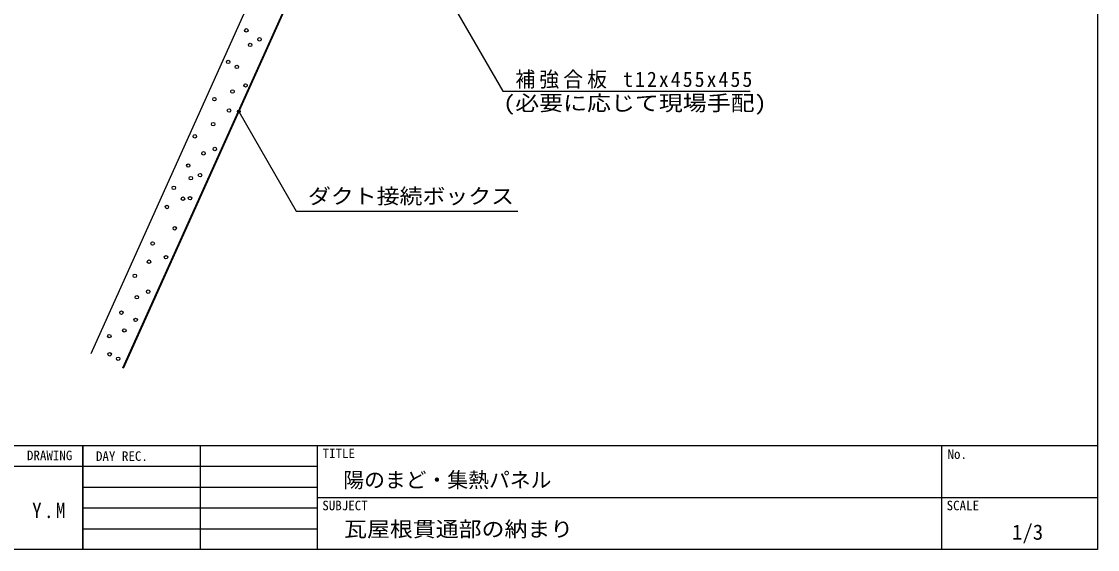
# Model space of a CAD drawing. Units: millimetres on the paper, enlarged 10 times, with parts at other scales. Extents: x -4356 to 3884, y -2974 to 2806.
# Drawn here: x 1816 to 3884, y -4 to 1011 of the extents above; entities that cross this region are included whole.
import ezdxf
from ezdxf.enums import TextEntityAlignment as Align

# ---------------------------------------------------------------- set-up
doc = ezdxf.new("R2010")
doc.units = ezdxf.units.MM
doc.header["$LTSCALE"] = 10
doc.header["$PDMODE"] = 32
doc.header["$PDSIZE"] = 5
doc.layers.add('1-0', color=4, linetype='Continuous')
doc.layers.add('F-0', color=7, linetype='Continuous')
doc.styles.add('ＭＳ ゴシック', font='')
doc.styles.add('ＭＳ Ｐゴシック', font='')
doc.styles.get('ＭＳ ゴシック').set_extended_font_data('MS Gothic')
doc.styles.get('ＭＳ Ｐゴシック').set_extended_font_data('MS PGothic')

msp = doc.modelspace()

# ---------------------------------------------------------------- linework, layer by layer
at = {"layer": '1-0', "color": 7}
for p, q in [((2313.38, 1182.13), (1948.67, 371.73)), ((2386.49, 1182.13), (2009.46, 344.37)), ((2389.07, 1183.79), (2010.98, 343.69))]:
    msp.add_line(p, q, dxfattribs=at)
at = {"layer": '1-0'}
for p, q in [((2233.39, 837.89), (2343.86, 646.56)), ((2343.86, 646.56), (2769.36, 646.56))]:
    msp.add_line(p, q, dxfattribs=at)
msp.add_lwpolyline([(2561.02, 1188.81), (2741.1, 876.91), (3216.41, 876.91)], dxfattribs=at)
for centre in [(2247.71, 994.14), (2273.08, 976.78), (2255.06, 966.09), (2212.83, 933.46), (2229.59, 923.82), (2246.35, 888.21), (2221.21, 876.47), (2186.43, 861.81), (2214.51, 840.02), (2183.92, 813.62), (2148.72, 790.16), (2187.27, 765.86), (2165.48, 757.48), (2136.15, 734.01), (2141.18, 709.71), (2158.78, 715.58), (2108.5, 691.28), (2126.1, 670.33), (2139.51, 671.16), (2095.09, 654.4), (2110.18, 613.34), (2067.62, 584.17), (2093.3, 557.72), (2060.62, 549.16), (2033.39, 521.93), (2037.28, 480.7), (2059.07, 491.59), (2007.72, 451.14), (2034.95, 437.13), (2013.17, 416.91), (1984.38, 406.01), (1985.16, 371.01), (2001.5, 362.45)]:
    msp.add_circle(centre, 3.33, dxfattribs=at)
at = {"layer": '1-0', "color": 5}
msp.add_point((2233.39, 837.89), dxfattribs=at)
at = {"layer": 'F-0', "color": 5}
for p, q in [((3883.74, 2805.5), (3883.74, -4.5)), ((-156.26, 195.5), (3883.74, 195.5)), ((3883.74, -4.5), (-156.26, -4.5))]:
    msp.add_line(p, q, dxfattribs=at)
at = {"layer": 'F-0'}
for p, q in [((1933.74, 195.5), (1933.74, -4.5)), ((2158.74, 195.5), (2158.74, -4.5))]:
    msp.add_line(p, q, dxfattribs=at)
at = {"layer": 'F-0', "color": 2}
for p, q in [((1933.74, -4.5), (1933.74, 195.5)), ((2383.74, 195.5), (2383.74, -4.5)), ((3583.74, 195.5), (3583.74, -4.5)), ((1503.74, 155.5), (1933.74, 155.5)), ((1933.74, 155.5), (2383.74, 155.5)), ((1933.74, 115.5), (2383.74, 115.5)), ((2383.74, 95.5), (3883.74, 95.5)), ((1933.74, 75.5), (2383.74, 75.5)), ((1933.74, 35.5), (2383.74, 35.5))]:
    msp.add_line(p, q, dxfattribs=at)

# ---------------------------------------------------------------- texts
at = {"layer": '1-0', "color": 7, "style": 'ＭＳ ゴシック'}
for s, width, p in [('(必要に応じて現場手配)', 1.15, (2741.61, 830.85)), ('ダクト接続ボックス', 1.1, (2366.25, 651.69))]:
    msp.add_text(s, height=29.33, dxfattribs=dict(at, width=width)).set_placement(p, align=Align.BOTTOM_LEFT)
at = {"layer": '1-0', "color": 7, "insert": (2765, 881.8), "char_height": 29.33, "attachment_point": 7, "style": 'ＭＳ ゴシック'}
msp.add_mtext('\\T1.21;\\W0.95;補強合板\\~t12x455x455', dxfattribs=at)
at = {"layer": 'F-0', "color": 4, "style": 'ＭＳ ゴシック'}
for s, p in [('TITLE', (2394.26, 165.71)), ('No.', (3595.51, 164.34)), ('DRAWING', (1826.05, 161.83)), ('DAY REC.', (1958.74, 160.5)), ('SUBJECT', (2393.74, 65.5)), ('SCALE', (3593.74, 65.5))]:
    msp.add_text(s, height=18.33, dxfattribs=at).set_placement(p, align=Align.BOTTOM_LEFT)
at = {"layer": 'F-0'}
for s, style, p in [('陽のまど・集熱パネル', 'ＭＳ Ｐゴシック', (2434.13, 105.89)), ('1/3', 'ＭＳ ゴシック', (3719.51, 5.47))]:
    msp.add_text(s, height=29.33, dxfattribs=dict(at, style=style)).set_placement(p, align=Align.BOTTOM_LEFT)
at = {"layer": 'F-0', "style": 'ＭＳ ゴシック', "width": 1.1}
msp.add_text('瓦屋根貫通部の納まり', height=29.33, dxfattribs=at).set_placement((2435.81, 11.25), align=Align.BOTTOM_LEFT)
at = {"layer": 'F-0', "insert": (1836.24, 55.5), "char_height": 29.33, "attachment_point": 7, "style": 'ＭＳ ゴシック'}
msp.add_mtext('\\T1.27;\\W0.9;Y.M', dxfattribs=at)

doc.saveas('drawing.dxf')
